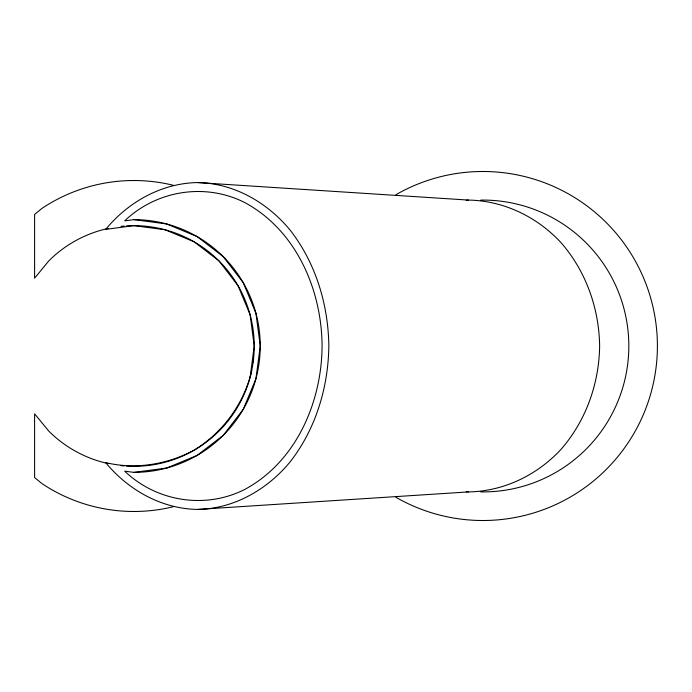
<?xml version="1.0" encoding="UTF-8"?>
<svg xmlns="http://www.w3.org/2000/svg" width="692" height="692" viewBox="0 0 692 692"><rect width="100%" height="100%" fill="white"/><g stroke="black" fill="none" stroke-linecap="round" stroke-linejoin="round"><path stroke-width="1.04" d="M250.132 377.149L254.232 346L250.132 314.851L238.109 285.822L218.983 260.901L194.063 241.776L165.033 229.753L133.885 225.653L105.712 229.363C128.28 201.934 161.573 183.198 197.523 182.567L468.302 200.075C503.689 200.585 537.329 216.942 561.169 242.814C585.96 271.273 599.108 308.416 599.635 346C599.108 383.584 585.96 420.727 561.169 449.186C537.329 475.058 503.689 491.415 468.302 491.926L197.523 509.433C161.573 508.802 128.28 490.066 105.712 462.637C135.675 469.738 167.006 464.574 194.063 450.224C221.241 433.391 240.911 407.752 250.132 377.149A120.347 120.347 0 0 0 126.385 225.886M133.885 219.632L124.664 220.852C156.669 190.265 205.593 182.454 245.184 202.791C296.219 230.497 321.737 289.784 322.083 346C321.737 402.216 296.219 461.503 245.184 489.209C205.593 509.546 156.669 501.735 124.664 471.148L133.885 472.368L166.59 468.06L197.073 455.44L223.239 435.355L243.325 409.18L255.945 378.706L260.253 346L255.945 313.294L243.325 282.82L223.239 256.645L197.073 236.56L166.59 223.94L133.885 219.632A126.368 126.368 0 0 1 260.253 346A126.368 126.368 0 0 1 133.885 472.368M197.523 509.433C234.043 508.862 267.57 489.4 290.389 461.564C315.855 428.659 328.259 387.347 328.847 346C328.259 304.653 315.855 263.341 290.389 230.436C267.57 202.6 234.043 183.138 197.523 182.567M466.166 200.308L468.302 200.075M466.166 491.692L468.302 491.926M395.936 194.703A174.505 174.505 0 0 1 657.4 346A174.505 174.505 0 0 1 395.936 497.297M173.311 506.717A165.475 165.475 0 0 1 41.953 483.587L34.6 477.558L34.6 413.807L48.786 431.099A120.347 120.347 0 0 0 108.315 463.597M173.311 185.283A165.475 165.475 0 0 0 41.953 208.413L34.6 214.442L34.6 278.193L48.786 260.901A120.347 120.347 0 0 1 108.315 228.403M253.549 358.871A120.347 120.347 0 0 1 253.16 362.072M251.706 370.523A120.347 120.347 0 0 1 126.385 466.114M124.24 465.958A120.347 120.347 0 0 1 121.022 465.655M121.022 226.345A120.347 120.347 0 0 1 124.24 226.042M480.784 200.092A145.925 145.925 0 0 1 628.82 346A145.925 145.925 0 0 1 480.784 491.908"/></g></svg>
